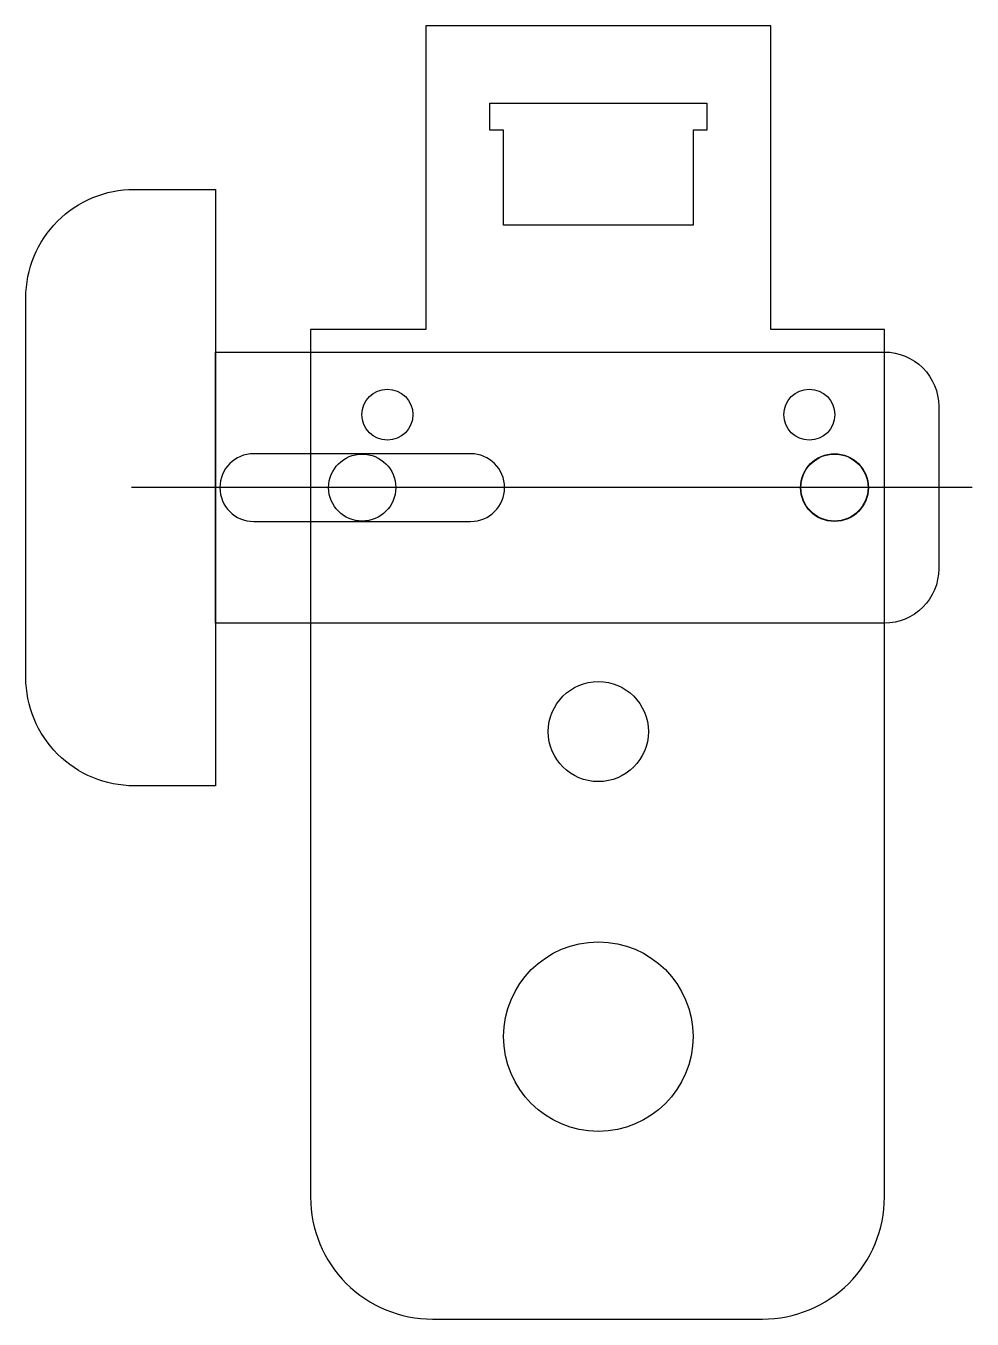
# Model space of a CAD drawing. Header units: millimetres. Extents: x -140.9 to -106, y -202.9 to -155.2.
import ezdxf

# ---------------------------------------------------------------- set-up
doc = ezdxf.new("R2010")
doc.units = ezdxf.units.MM
doc.layers.get('0').update_dxf_attribs({"linetype": 'CONTINUOUS'})

msp = doc.modelspace()

# ---------------------------------------------------------------- linework, layer by layer
for p, q in [((-106, -172.248), (-137, -172.248)), ((-124.497, -172.248), (-132.497, -172.248))]:
    msp.add_line(p, q)
for points in [[(-113.734, -202.918, 0.414214), (-109.234, -198.418), (-109.234, -166.418), (-113.422, -166.418), (-113.422, -155.218), (-126.152, -155.218), (-126.152, -166.418), (-130.402, -166.418), (-130.402, -198.418, 0.414214), (-125.902, -202.918)], [(-133.902, -183.248), (-136.902, -183.248, -0.414214), (-140.902, -179.248), (-140.902, -165.248, -0.414214), (-136.902, -161.248), (-133.902, -161.248)], [(-109.234, -177.248), (-133.902, -177.248), (-133.902, -167.248), (-109.234, -167.248, -0.414214), (-107.234, -169.248), (-107.234, -175.248, -0.414214)], [(-124.497, -170.998), (-132.497, -170.998, 1), (-132.497, -173.498), (-124.497, -173.498, 1)]]:
    msp.add_lwpolyline(points, format="xyb", close=True)
msp.add_lwpolyline([(-123.787, -158.068), (-115.787, -158.068), (-115.787, -159.068), (-116.287, -159.068), (-116.287, -162.568), (-123.287, -162.568), (-123.287, -159.068), (-123.787, -159.068)], close=True)
for centre, radius in [((-127.568, -169.558), 0.94), ((-112.005, -169.558), 0.94), ((-128.497, -172.248), 1.238), ((-111.077, -172.248), 1.25), ((-111.077, -172.248), 1.238), ((-119.787, -181.248), 1.845), ((-119.787, -192.498), 3.495)]:
    msp.add_circle(centre, radius)

doc.saveas('drawing.dxf')
